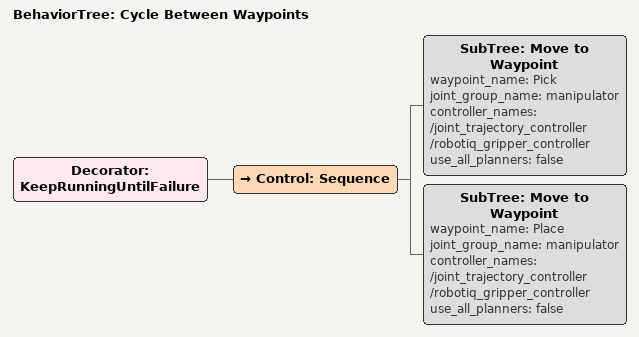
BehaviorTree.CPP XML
<?xml version="1.0"?>
  <root BTCPP_format="4" main_tree_to_execute="Cycle Between Waypoints">
    <BehaviorTree ID="Cycle Between Waypoints" _description="Cycles between two waypoints until failure">
        <Decorator ID="KeepRunningUntilFailure">
            <Control ID="Sequence">
                <SubTree ID="Move to Waypoint" waypoint_name="Pick" joint_group_name="manipulator" controller_names="/joint_trajectory_controller /robotiq_gripper_controller" use_all_planners="false"/>
                <SubTree ID="Move to Waypoint" waypoint_name="Place" joint_group_name="manipulator" controller_names="/joint_trajectory_controller /robotiq_gripper_controller" use_all_planners="false"/>
            </Control>
        </Decorator>
    </BehaviorTree>
</root>
